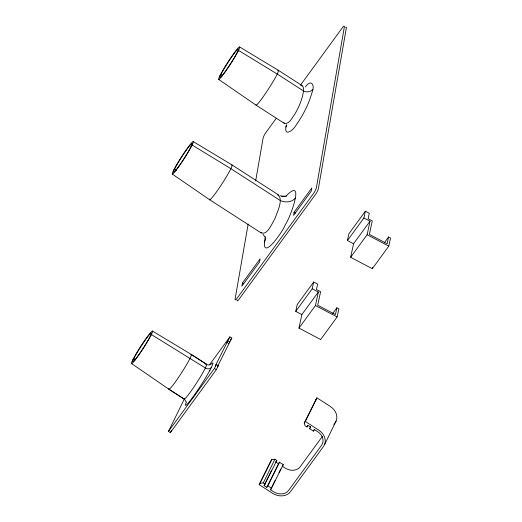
<?xml version="1.0" encoding="UTF-8"?>
<svg xmlns="http://www.w3.org/2000/svg" width="522" height="522" viewBox="0 0 522 522"><rect width="100%" height="100%" fill="white"/><g stroke="black" fill="none" stroke-linecap="round" stroke-linejoin="round"><path stroke-width="0.78" d="M265.313 236.714C259.382 265.287 283.296 231.285 285.397 224.414C289.436 219.736 306.401 174.72 285.802 196.337M286.324 124.797C283.185 137.573 292.796 131.146 296.307 124.81C303.23 115.01 308.73 104.1 312.019 92.538C315.203 85.523 311.49 78.313 305.429 86.893M248.152 224.042L235.154 298.754A4.548 1.011 -63.1 0 0 236.877 298.499L313.774 193.133A4.548 1.011 -63.1 0 0 316.449 187.372L344.324 27.164A4.548 1.011 -63.1 0 0 342.602 27.425L300.307 85.373M255.656 180.912L263.029 138.552A4.548 1.011 -63.1 0 1 265.705 132.784L276.275 118.298M242.423 283.035L241.875 286.187L259.565 261.959L260.113 258.808L242.423 283.035L243.741 283.707M301.86 314.577L295.752 311.366L297.194 304.6L313.676 282.024L317.611 284.098L316.462 289.514L320.599 291.687L317.709 305.22L335.444 314.557L336.886 307.791L338.856 308.828L337.127 316.945L320.645 339.522L298.975 328.11L301.86 314.577L318.335 292.007L312.228 288.79L313.676 282.024M298.975 328.11L315.451 305.54L318.335 292.007M353.538 243.774L347.43 240.557L348.872 233.791L365.348 211.214L369.289 213.289L368.134 218.705L372.271 220.884L369.387 234.411L387.115 243.748L388.564 236.981L390.534 238.019L388.799 246.136L372.323 268.713L350.653 257.3L353.538 243.774L370.013 221.197L363.906 217.981L365.348 211.214M350.653 257.3L367.129 234.73L370.013 221.197M372.323 268.713L372.636 267.231M217.87 365.778L231.801 338.086L229.895 336.853L215.26 365.981L216.362 364.48L218.268 365.707L216.323 369.667L170.361 432.647L168.456 431.42L183.927 399.832M170.361 432.647L171.327 430.663M168.456 431.42L214.418 368.441L216.362 364.48M333.858 424.497L335.091 422.807A13.644 11.119 26.1 0 0 330.256 406.41L316.919 397.816L305.331 421.476L318.661 430.069A13.644 11.119 26.1 0 1 323.503 446.467L290.552 491.613A13.644 11.119 26.1 0 1 272.53 493.277L259.199 484.684L270.787 461.024L271.884 459.517L274.892 459.243L276.797 460.469L264.106 485.636L266.775 487.352L267.871 485.845L279.459 462.185L283.27 464.645L270.579 489.806L273.632 491.77A11.373 9.265 26.1 0 0 288.646 490.386L321.598 445.24A11.373 9.265 26.1 0 0 317.565 431.577L314.518 429.613L313.422 431.12L309.611 428.66L310.662 426.513M259.199 484.684L271.884 459.517M260.295 483.176L263.297 482.902L274.892 459.243M264.106 485.636L271.479 470.576M266.775 487.352L279.459 462.185M270.579 489.806L275.146 480.488M279.009 472.599L280.771 469.017M309.611 428.66L310.707 427.159L308.039 425.437L306.943 426.944L305.037 425.717L304.235 422.983L316.919 397.816M306.943 426.944L307.647 425.508M313.422 431.12L314.12 429.684M324.514 444.698L336.103 421.039M237.438 51.939L238.476 50.393L277.234 74.046L303.478 90.959A6.825 5.377 9.9 0 0 312.704 89.451M191.072 146.571L192.116 145.031L230.874 168.684L280.112 200.415A11.373 8.965 9.9 0 0 295.491 197.91M150.323 336.057L151.36 334.517L205.361 367.99A4.548 3.706 26.1 0 0 211.364 367.436M209.302 365.067L229.895 336.853M230.359 340.05L231.801 338.086M217.537 366.712L218.268 365.707M295.752 311.366L312.228 288.79M347.43 240.557L363.906 217.981M332.651 313.591L336.886 307.791M384.322 242.789L388.564 236.981M275.903 461.689L276.242 461.22M276.379 461.037L276.797 460.469M304.235 422.983L305.331 421.476M283.27 464.645L282.174 466.146L285.221 468.11A11.373 9.265 26.1 0 0 300.235 466.727L322.479 436.255M219.801 75.977L220.956 74.509L222.711 75.703M173.441 170.616L174.596 169.148L176.351 170.342M132.686 360.102L133.841 358.634L135.596 359.821M286.454 196.122L281.645 196.344M277.365 194.66C284.399 198.471 276.79 212.859 275.016 218.437C272.549 222.261 266.957 236.903 260.804 232.316M301.462 85.504C305.174 86.874 303.08 92.42 302.721 95.324C301.09 101.868 298.356 108.126 294.956 113.94C292.287 117.222 289.645 124.184 284.529 123.499L255.989 105.092L218.692 79.448M284.666 196.526L280.066 195.75M208.93 364.982L207.182 364.65M295.419 212.898L294.101 212.226L311.784 187.998L311.236 191.176L293.547 215.403L294.101 212.226L295.413 212.917M367.129 234.73L388.799 246.136M315.451 305.54L337.127 316.945M239.585 46.928L278.494 70.385L302.414 85.791M193.225 141.566L232.127 165.024L278.715 195.039M152.47 331.046L191.378 354.51L206.614 364.33L191.209 354.445M261.418 233.099L209.622 199.73L172.332 174.087M227.951 340.82L229.856 342.047M226.855 342.321L228.76 343.548M214.418 368.441L216.323 369.667M184.109 399.036L168.874 389.216L131.577 363.566M275.864 462.081L278.363 463.693M263.297 482.902L265.202 484.129M267.871 485.845L271.681 488.305M169.037 389.275L184.181 399.089M284.529 123.499L283.785 122.435M262.938 234.267L265 237.034M184.762 399.545L186.08 401.888M315.823 399.323L316.071 400.178M190.922 354.568A20.691 1.71 -57.2 0 1 181.206 373.341A20.691 1.71 -57.2 0 1 168.887 388.557M205.759 364.695A20.691 1.71 -57.2 0 1 197.022 382.261A20.691 1.71 -57.2 0 1 184.129 398.377M210.49 364.8A25.239 2.088 -57.2 0 1 200.637 385.719A25.239 2.088 -57.2 0 1 186.452 401.953M209.916 370.685A6.825 5.559 26.1 0 1 209.263 370.777M277.632 70.751A20.691 1.71 -57.2 0 1 269.456 87.448A20.691 1.71 -57.2 0 1 255.937 104.85M231.67 165.082A20.691 1.71 -57.2 0 1 221.954 183.855A20.691 1.71 -57.2 0 1 209.642 199.071M265.705 237.96A11.373 9.566 6.1 0 1 264.243 242.221M286.748 125.097A6.825 5.644 7.2 0 1 285.939 127.061M345.538 27.353A4.548 1.011 -63.1 0 1 346.301 28.168L318.427 188.37A4.548 1.011 -63.1 0 1 315.751 194.138L238.848 299.504A4.548 1.011 -63.1 0 1 237.099 299.993M137.625 356.637A19.327 1.599 -57.2 0 0 152.535 331.098A19.327 1.599 -57.2 0 0 135.916 354.184A19.327 1.599 -57.2 0 0 137.625 356.637M138.2 355.58A17.056 1.409 -57.2 0 0 151.354 333.043A17.056 1.409 -57.2 0 0 136.692 353.414A17.056 1.409 -57.2 0 0 138.2 355.58M224.741 72.519A19.327 1.599 -57.2 0 0 239.65 46.98A19.327 1.599 -57.2 0 0 223.031 70.065A19.327 1.599 -57.2 0 0 224.741 72.519M178.374 167.157A19.327 1.599 -57.2 0 0 193.29 141.612A19.327 1.599 -57.2 0 0 176.671 164.704A19.327 1.599 -57.2 0 0 178.374 167.157M225.315 71.455A17.056 1.409 -57.2 0 0 238.469 48.918A17.056 1.409 -57.2 0 0 223.807 69.289A17.056 1.409 -57.2 0 0 225.315 71.455M178.948 166.094A17.056 1.409 -57.2 0 0 192.109 143.557A17.056 1.409 -57.2 0 0 177.441 163.928A17.056 1.409 -57.2 0 0 178.948 166.094"/></g></svg>
